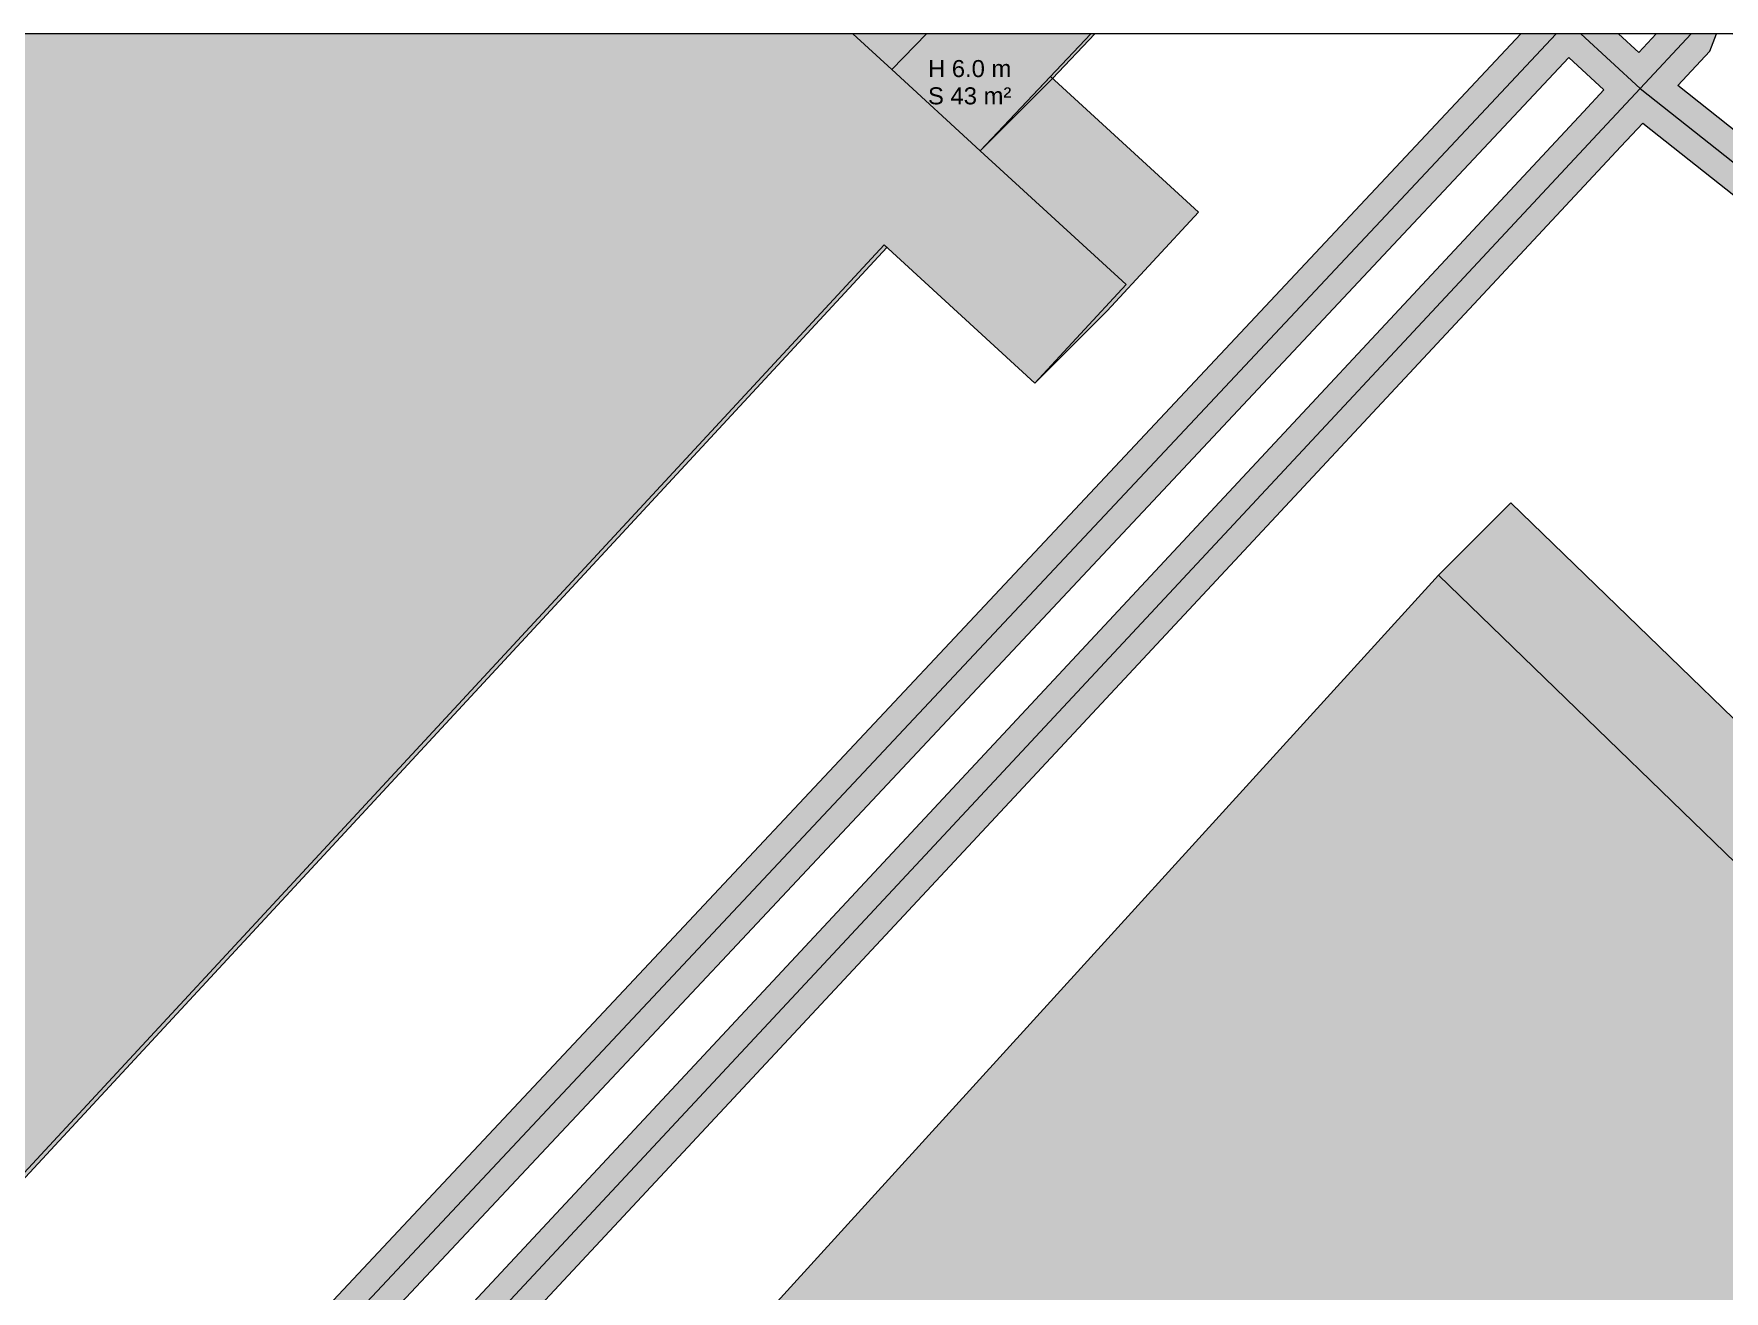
# Model space of a CAD drawing. Header units: metres. Extents: x -1 to 957, y -1 to 1062.
# Drawn here: x 305 to 404.2, y 987.8 to 1061.5 of the extents above; entities that cross this region are included whole.
import ezdxf

# ---------------------------------------------------------------- set-up
doc = ezdxf.new("R2010")
doc.units = ezdxf.units.M
doc.header["$MEASUREMENT"] = 0
for name, color, linetype, lineweight, true_color in [('TPX_BUILDING_AREAS_TEXT', 7, 'CONTINUOUS', 0, 0x000000), ('TPX_BUILDING_HEIGHTS_TEXT', 7, 'CONTINUOUS', 0, 0x000000), ('TPX_BUILDINGS', 7, 'CONTINUOUS', 0, 0x000000), ('TPX_BUILDINGS_HATCH', 7, 'CONTINUOUS', 0, 0xf0f0f0), ('TPX_BUILDINGS_SHADOWS_HATCH', 7, 'CONTINUOUS', 0, 0x000000), ('TPX_BUILDINGS_SHADOWS_OUTLINES', 7, 'CONTINUOUS', 0, 0x000000), ('TPX_FRAME_PROJECT', 7, 'CONTINUOUS', 0, 0x000000), ('TPX_ROADS_AXES', 7, 'CONTINUOUS', 0, 0x323232), ('TPX_ROADS_CONTOURS', 7, 'CONTINUOUS', 0, 0x646464), ('TPX_ROADS_HATCH', 7, 'CONTINUOUS', 0, 0xc8c8c8)]:
    doc.layers.add(name, color=color, linetype=linetype, lineweight=lineweight, true_color=true_color)
doc.styles.add('TPX_TEXTE', font='arial.ttf')

msp = doc.modelspace()

# ---------------------------------------------------------------- hatches: boundary and pattern name
at = {"layer": 'TPX_BUILDINGS_HATCH'}
for points in [[(103.688, 1054.749), (98.726, 1049.388), (244.84, 915.27), (248.912, 919.664), (241.331, 926.62), (354.903, 1049.159), (363.746, 1041.049), (369.104, 1046.838), (360.546, 1054.691), (355.366, 1059.451), (353.079, 1061.55), (262.468, 1061.55), (300.793, 1026.248), (290.493, 1015.174), (240.146, 1061.55), (195.428, 1061.55), (270.061, 993.768), (261.288, 984.209), (176.138, 1061.55), (126.571, 1061.55), (112.645, 1046.527), (103.688, 1054.749)], [(357.394, 1061.55), (355.366, 1059.451), (360.546, 1054.691), (367.035, 1061.55), (357.394, 1061.55)], [(387.433, 1029.781), (285.429, 917.727), (302.026, 902.715), (306.922, 898.289), (331.465, 925.143), (339.616, 917.771), (374.151, 955.568), (381.278, 949.115), (423.518, 994.84), (387.433, 1029.781)]]:
    msp.add_hatch(color=256, dxfattribs=at).paths.add_polyline_path(points)
at = {"layer": 'TPX_BUILDINGS_SHADOWS_HATCH'}
for points in [[(357.394, 1061.55), (353.079, 1061.55), (355.366, 1059.451), (357.394, 1061.55)], [(367.035, 1061.55), (360.546, 1054.691), (364.789, 1058.933), (367.264, 1061.55), (367.035, 1061.55)], [(364.666, 1059.046), (360.546, 1054.691), (369.104, 1046.838), (363.746, 1041.049), (367.989, 1045.291), (373.347, 1051.081), (364.666, 1059.046)], [(354.903, 1049.159), (241.331, 926.62), (248.912, 919.664), (244.84, 915.27), (249.082, 919.512), (253.154, 923.907), (245.573, 930.863), (355.071, 1049.005), (354.903, 1049.159)], [(423.518, 994.84), (381.278, 949.115), (385.52, 953.357), (427.76, 999.083), (391.676, 1034.024), (387.433, 1029.781), (423.518, 994.84)]]:
    msp.add_hatch(color=256, dxfattribs=at).paths.add_polyline_path(points)
at = {"layer": 'TPX_ROADS_HATCH'}
h = msp.add_hatch(color=256, dxfattribs=at)
h.paths.add_polyline_path([(0, 835.278), (0, 831.757), (95.465, 743.385), (101.139, 738.142), (101.791, 737.789), (112.973, 734.977), (113.054, 734.959), (113.417, 735.033), (113.786, 735), (123.522, 738.043), (123.969, 738.271), (264.738, 842.845), (264.801, 842.895), (297.331, 869.907), (469.4, 995.624), (469.416, 995.636), (530.967, 1041.897), (531.343, 1042.31), (532.685, 1044.492), (532.907, 1045.334), (532.67, 1051.643), (532.656, 1051.803), (531.237, 1061.55), (528.292, 1061.55), (528.237, 1061.334), (529.676, 1051.451), (529.892, 1045.676), (528.937, 1044.124), (468.616, 998.787), (420.285, 1043.597), (407.957, 1061.55), (404.721, 1061.55), (404.901, 1060.701), (412.278, 1049.958), (401.477, 1058.508), (403.358, 1060.527), (403.741, 1061.55), (400.211, 1061.55), (399.191, 1060.456), (398.006, 1061.55), (392.276, 1061.55), (234.054, 892.832), (75.149, 1039.189), (72.898, 1041.268), (90.516, 1060.538), (90.883, 1061.55), (87.376, 1061.55), (70.692, 1043.301), (69.219, 1044.656), (60.898, 1052.318), (54.722, 1058.008), (50.877, 1061.55), (47.187, 1061.55), (47.164, 1061.488), (47.647, 1060.447), (51.57, 1056.833), (49.1, 1054.231), (41.149, 1061.55), (37.458, 1061.55), (37.436, 1061.488), (37.919, 1060.446), (47.035, 1052.054), (0, 1002.411), (0, 998.746), (0.04, 998.73), (1.089, 999.198), (49.242, 1050.022), (53.198, 1046.379), (0, 990.613), (0, 986.954), (0.035, 986.941), (1.085, 987.405), (55.405, 1044.346), (65.327, 1035.207), (225.17, 888.066), (101.946, 752.278), (1.015, 844.995), (0, 845.366), (0, 841.853), (99.886, 750.096), (96.433, 746.577), (1.019, 834.901), (0, 835.278)])
h.paths.add_polyline_path([(51.307, 1052.199), (53.776, 1054.8), (57.744, 1051.145), (55.269, 1048.55), (51.307, 1052.199)], flags=16)
h.paths.add_polyline_path([(57.476, 1046.517), (59.951, 1049.113), (67.187, 1042.449), (68.669, 1041.086), (66.251, 1038.435), (57.476, 1046.517)], flags=16)
h.paths.add_polyline_path([(68.458, 1036.403), (70.875, 1039.052), (73.115, 1036.984), (231.32, 891.272), (227.62, 889.889), (68.458, 1036.403)], flags=16)
h.paths.add_polyline_path([(98.637, 744.539), (102.096, 748.065), (105.301, 745.12), (102.043, 741.392), (98.637, 744.539)], flags=16)
h.paths.add_polyline_path([(104.155, 750.248), (227.378, 886.035), (230.361, 883.292), (107.296, 747.362), (104.155, 750.248)], flags=16)
h.paths.add_polyline_path([(104.899, 740.101), (107.241, 742.781), (109.9, 738.843), (104.899, 740.101)], flags=16)
h.paths.add_polyline_path([(109.295, 745.1), (232.76, 881.473), (241.699, 876.162), (241.74, 876.138), (251.337, 870.836), (251.524, 870.749), (263.617, 866.1), (263.782, 866.047), (274.82, 863.214), (275.048, 863.174), (282.755, 862.423), (283.241, 862.455), (283.826, 862.592), (262.916, 845.229), (122.384, 740.831), (113.957, 738.197), (109.295, 745.1)], flags=16)
h.paths.add_polyline_path([(230.096, 887.611), (233.794, 888.994), (236.214, 886.771), (232.751, 885.17), (230.096, 887.611)], flags=16)
h.paths.add_polyline_path([(235.688, 883.223), (238.73, 884.629), (245.267, 880.035), (245.482, 879.909), (258.364, 873.744), (258.541, 873.673), (268.226, 870.476), (268.465, 870.419), (279.198, 868.741), (279.298, 868.729), (286.92, 868.057), (287.295, 868.071), (290.677, 868.628), (288.092, 866.667), (282.8, 865.433), (275.454, 866.148), (264.612, 868.931), (252.698, 873.512), (243.211, 878.753), (235.688, 883.223)], flags=16)
h.paths.add_polyline_path([(236.262, 890.801), (395.087, 1060.161), (397.145, 1058.262), (395.949, 1056.981), (257.006, 907.985), (238.804, 888.465), (236.262, 890.801)], flags=16)
h.paths.add_polyline_path([(241.157, 886.59), (255.506, 901.978), (254.661, 898.016), (254.635, 897.853), (253.894, 890.445), (253.946, 889.877), (255.91, 883.119), (256.186, 882.593), (260.868, 876.817), (261.043, 876.635), (262.187, 875.629), (259.573, 876.492), (246.89, 882.561), (241.157, 886.59)], flags=16)
h.paths.add_polyline_path([(256.908, 890.435), (257.612, 897.472), (259.483, 906.243), (398.143, 1054.935), (399.424, 1056.307), (418.166, 1041.471), (466.16, 996.973), (295.813, 872.513), (286.995, 871.062), (279.611, 871.713), (269.359, 873.315), (263.119, 878.804), (258.707, 884.247), (256.908, 890.435)], flags=16)

# ---------------------------------------------------------------- linework, layer by layer
at = {"layer": 'TPX_BUILDINGS', "elevation": 0.042}
for points in [[(103.688, 1054.749), (98.726, 1049.388), (244.84, 915.27), (248.912, 919.664), (241.331, 926.62), (354.903, 1049.159), (363.746, 1041.049), (369.104, 1046.838), (360.546, 1054.691), (355.366, 1059.451), (353.079, 1061.55), (262.468, 1061.55), (300.793, 1026.248), (290.493, 1015.174), (240.146, 1061.55), (195.428, 1061.55), (270.061, 993.768), (261.288, 984.209), (176.138, 1061.55), (126.571, 1061.55), (112.645, 1046.527)], [(357.394, 1061.55), (355.366, 1059.451), (360.546, 1054.691), (367.035, 1061.55)], [(387.433, 1029.781), (285.429, 917.727), (302.026, 902.715), (306.922, 898.289), (331.465, 925.143), (339.616, 917.771), (374.151, 955.568), (381.278, 949.115), (423.518, 994.84)]]:
    msp.add_lwpolyline(points, close=True, dxfattribs=at)
at = {"layer": 'TPX_BUILDINGS_SHADOWS_OUTLINES', "elevation": 0.039}
for points in [[(357.394, 1061.55), (353.079, 1061.55), (355.366, 1059.451)], [(367.035, 1061.55), (360.546, 1054.691), (364.789, 1058.933), (367.264, 1061.55)], [(364.666, 1059.046), (360.546, 1054.691), (369.104, 1046.838), (363.746, 1041.049), (367.989, 1045.291), (373.347, 1051.081)], [(354.903, 1049.159), (241.331, 926.62), (248.912, 919.664), (244.84, 915.27), (249.082, 919.512), (253.154, 923.907), (245.573, 930.863), (355.071, 1049.005)], [(423.518, 994.84), (381.278, 949.115), (385.52, 953.357), (427.76, 999.083), (391.676, 1034.024), (387.433, 1029.781)]]:
    msp.add_lwpolyline(points, close=True, dxfattribs=at)
at = {"layer": 'TPX_FRAME_PROJECT', "elevation": 0}
msp.add_lwpolyline([(0, 0), (954.807, 0), (954.807, 1061.55), (0, 1061.55)], close=True, dxfattribs=at)
at = {"layer": 'TPX_ROADS_AXES', "elevation": 0.03}
for points in [[(102.157, 739.244), (107.393, 745.235), (232.472, 883.389), (238.885, 886.353), (258.103, 906.962), (397.046, 1055.958), (399.27, 1058.342), (402.261, 1061.55)], [(234.132, 890.722), (394.332, 1061.55)], [(395.794, 1061.55), (399.27, 1058.342), (419.143, 1042.611)]]:
    msp.add_lwpolyline(points, dxfattribs=at)
at = {"layer": 'TPX_ROADS_CONTOURS', "elevation": 0.027}
msp.add_lwpolyline([(528.937, 1044.124), (468.616, 998.787), (420.285, 1043.597), (407.957, 1061.55), (404.721, 1061.55), (404.901, 1060.701), (412.278, 1049.958), (401.477, 1058.508), (403.358, 1060.527), (403.741, 1061.55), (400.211, 1061.55), (399.191, 1060.456), (398.006, 1061.55), (392.276, 1061.55), (234.054, 892.832), (75.149, 1039.189)], dxfattribs=at)
for points in [[(236.262, 890.801), (395.087, 1060.161), (397.145, 1058.262), (395.949, 1056.981), (257.006, 907.985), (238.804, 888.465)], [(256.908, 890.435), (257.612, 897.472), (259.483, 906.243), (398.143, 1054.935), (399.424, 1056.307), (418.166, 1041.471), (466.16, 996.973), (295.813, 872.513), (286.995, 871.062), (279.611, 871.713), (269.359, 873.315), (263.119, 878.804), (258.707, 884.247)]]:
    msp.add_lwpolyline(points, close=True, dxfattribs=at)

# ---------------------------------------------------------------- texts
at = {"layer": 'TPX_BUILDING_AREAS_TEXT', "style": 'TPX_TEXTE'}
msp.add_text('S 43 m²', height=1, dxfattribs=at).set_placement((357.482, 1057.41, 0.045))
at = {"layer": 'TPX_BUILDING_HEIGHTS_TEXT', "style": 'TPX_TEXTE'}
msp.add_text('H 6.0 m', height=1, dxfattribs=at).set_placement((357.482, 1059.01, 0.045))

doc.saveas('drawing.dxf')
